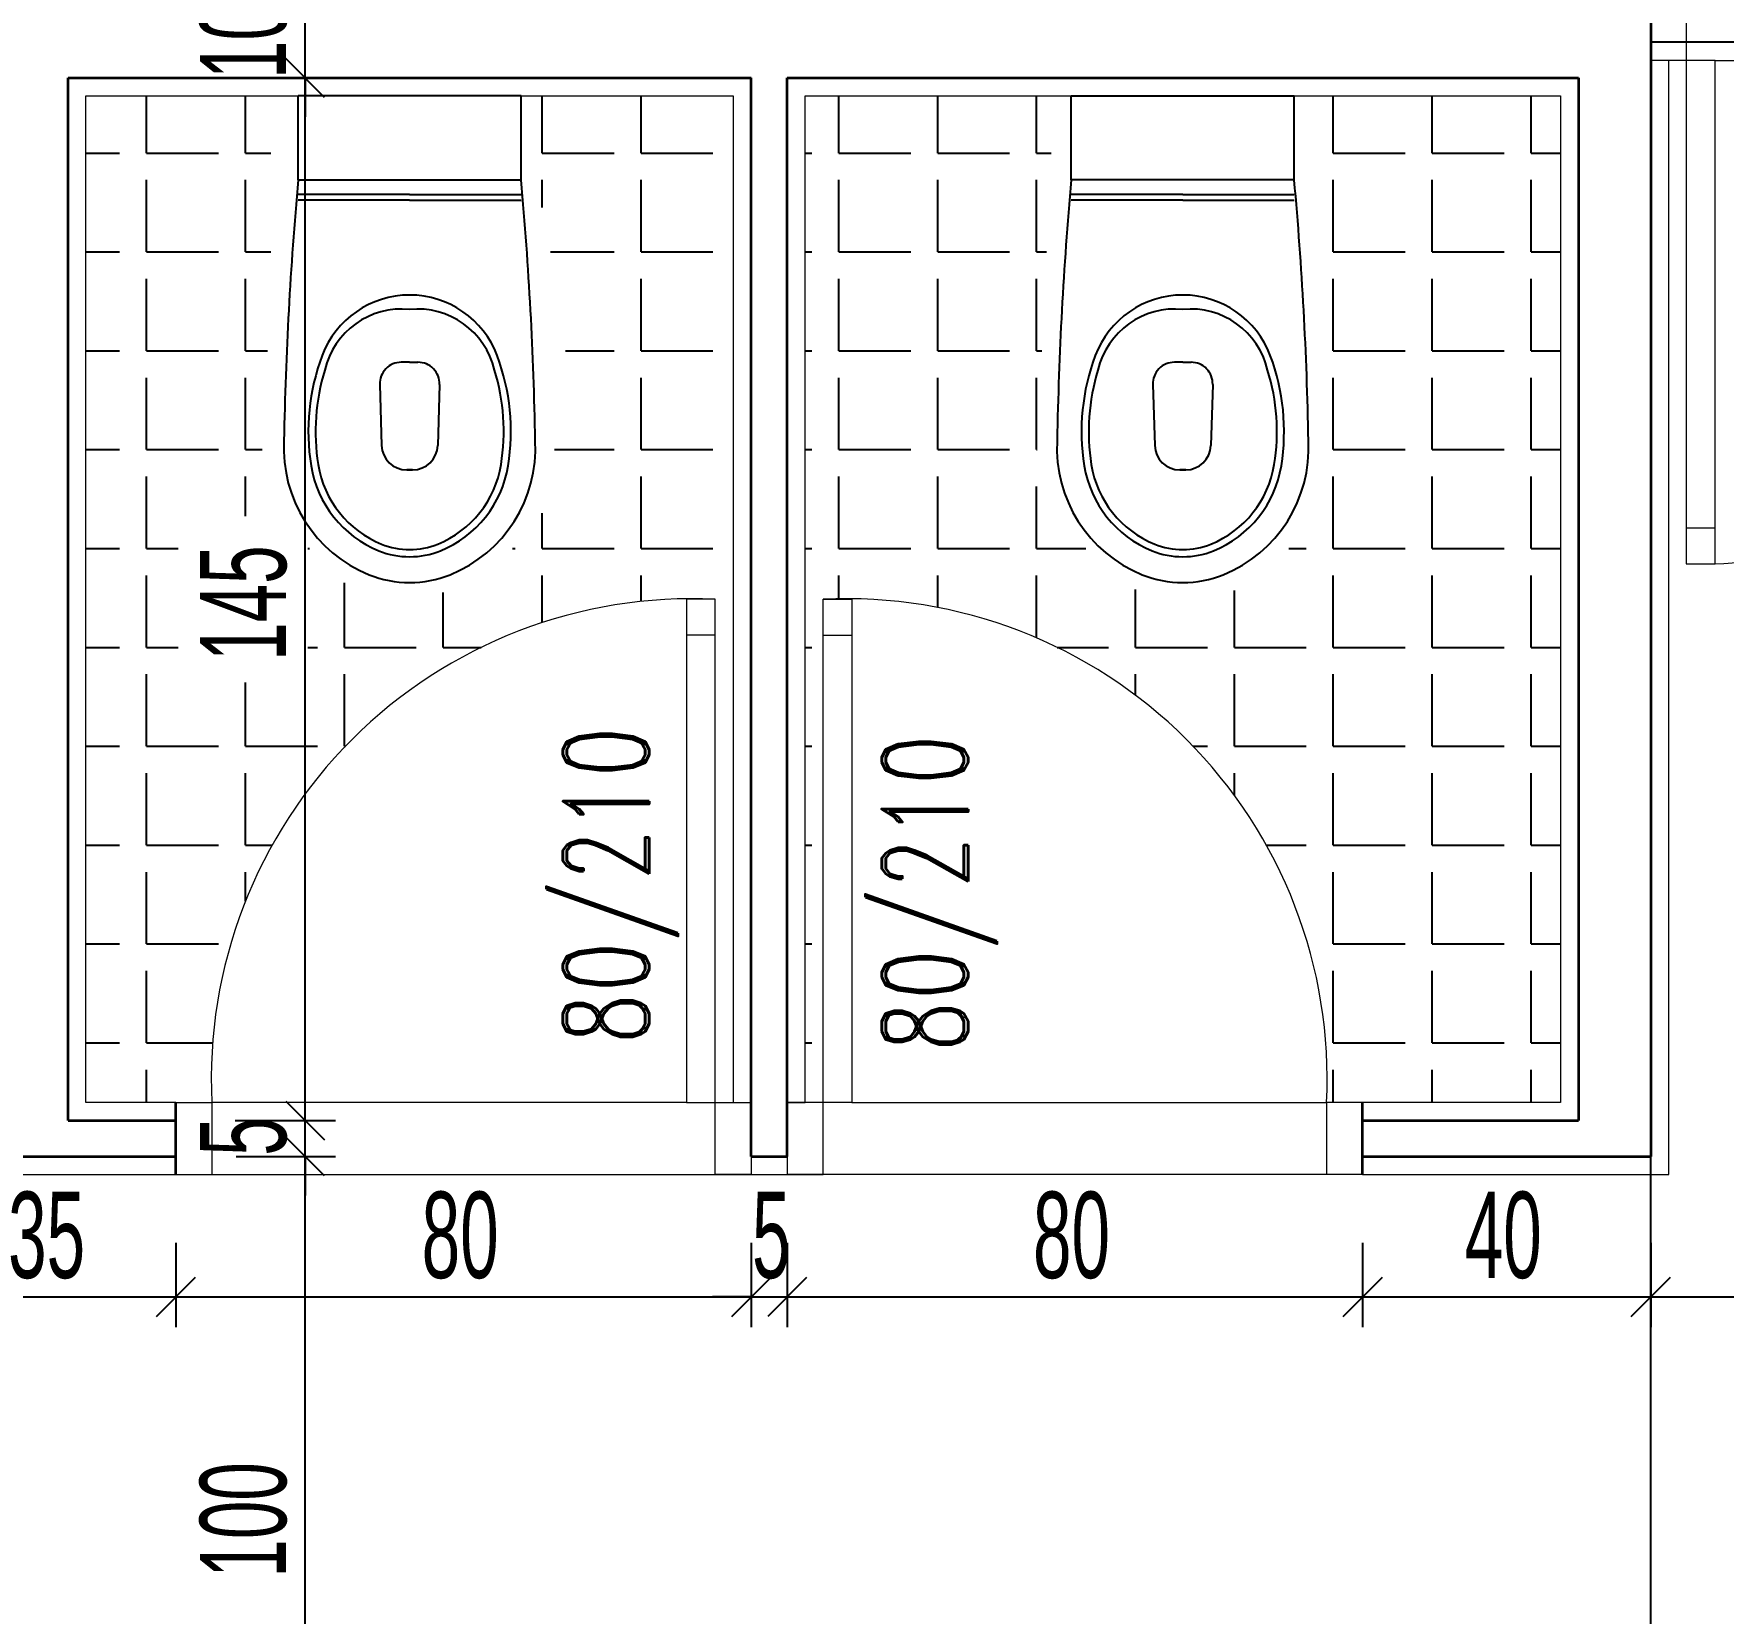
# Model space of a CAD drawing. Header units: inches. Extents: x -7543 to -822, y 102837 to 190349.
# Drawn here: x -836.71905 to -836.69556, y 102836.92614 to 102836.94811 of the extents above; entities that cross this region are included whole.
import ezdxf

# ---------------------------------------------------------------- set-up
doc = ezdxf.new("R2010")
doc.units = ezdxf.units.IN
doc.header["$MEASUREMENT"] = 0
doc.linetypes.add('DASHDOTX2', pattern=[2, 1, -0.5, 0, -0.5])
doc.layers.get('Defpoints').update_dxf_attribs({"lineweight": 25})
for name, color, linetype, lineweight in [('AKS', 1, 'Continuous', 25), ('ICOL', 55, 'Continuous', 25), ('SIVA', 150, 'Continuous', 15), ('TARAMA', 8, 'Continuous', 25)]:
    doc.layers.add(name, color=color, linetype=linetype, lineweight=lineweight)
for name, color, linetype, lineweight, true_color in [('DUVAR', 7, 'Continuous', 35, 0xfc4642), ('KAPI', 7, 'Continuous', 18, 0xffb360), ('TEFRİŞ', 7, 'Continuous', 25, 0x78462c)]:
    doc.layers.add(name, color=color, linetype=linetype, lineweight=lineweight, true_color=true_color)
doc.styles.add('OLCU', font='tromand.shx', dxfattribs={"width": 0.6, "height": 12})
doc.styles.add('st1', font='romandtw.shx', dxfattribs={"width": 0.7, "height": 40})

msp = doc.modelspace()

# ---------------------------------------------------------------- linework, layer by layer
at = {"layer": 'AKS', "linetype": 'DASHDOTX2', "ltscale": 10}
msp.add_line((-836.6965660501544, 102836.7964196347), (-836.6965660501544, 102837.0303757568), dxfattribs=at)
at = {"layer": 'Defpoints'}
msp.add_line((-836.6885718610786, 102836.9479930621), (-836.6965660501544, 102836.9479930621), dxfattribs=at)
at = {"layer": 'Defpoints', "color": 3}
for p, q in [((-836.6885718610786, 102836.9479930621), (-836.6965660501544, 102836.9479930621)), ((-836.6965660501544, 102836.9479930621), (-836.6965660501544, 102836.9324930621)), ((-836.7090718610785, 102836.9474930621), (-836.7185718610785, 102836.9474930621)), ((-836.7185718610785, 102836.9474930621), (-836.7185718610785, 102836.9329930621)), ((-836.7090718610785, 102836.9324930621), (-836.7090718610785, 102836.9474930621)), ((-836.6975718610786, 102836.9474930621), (-836.7085718610786, 102836.9474930621)), ((-836.7085718610786, 102836.9474930621), (-836.7085718610786, 102836.9324930621)), ((-836.6975718610786, 102836.9329930621), (-836.6975718610786, 102836.9474930621)), ((-836.7185718610785, 102836.9329930621), (-836.7170718610786, 102836.9329930621)), ((-836.7170718610786, 102836.9329930621), (-836.7170718610786, 102836.9324930621)), ((-836.7005718610785, 102836.9324930621), (-836.7005718610785, 102836.9329930621)), ((-836.7005718610785, 102836.9329930621), (-836.6975718610786, 102836.9329930621)), ((-836.7185718610785, 102836.9324930621), (-836.7205718610786, 102836.9324930621)), ((-836.7170718610786, 102836.9324930621), (-836.7185718610785, 102836.9324930621)), ((-836.7085718610786, 102836.9324930621), (-836.7090718610785, 102836.9324930621)), ((-836.6965660501544, 102836.9324930621), (-836.7005718610785, 102836.9324930621))]:
    msp.add_line(p, q, dxfattribs=at)
at = {"layer": 'DUVAR'}
for p, q in [((-836.6965660501544, 102836.9659935745), (-836.6965660501544, 102836.9324930621)), ((-836.7185718610785, 102836.9474930621), (-836.7090718610785, 102836.9474930621)), ((-836.7185718610785, 102836.9329930621), (-836.7185718610785, 102836.9474930621)), ((-836.7090718610785, 102836.9324930621), (-836.7090718610785, 102836.9474930621)), ((-836.7085718610786, 102836.9474930621), (-836.6975718610786, 102836.9474930621)), ((-836.7085718610786, 102836.9324930621), (-836.7085718610786, 102836.9474930621)), ((-836.6975718610786, 102836.9474930621), (-836.6975718610786, 102836.9329930621)), ((-836.7170718610786, 102836.9322430621), (-836.7170718610786, 102836.9332430621)), ((-836.7005718610786, 102836.9322430621), (-836.7005718610785, 102836.9332430621)), ((-836.7185718610785, 102836.9329930621), (-836.7170718610786, 102836.9329930621)), ((-836.7005718610785, 102836.9329930621), (-836.6975718610786, 102836.9329930621)), ((-836.7205718610786, 102836.9324930621), (-836.7185718610785, 102836.9324930621)), ((-836.7185718610785, 102836.9324930621), (-836.7170718610786, 102836.9324930621)), ((-836.7090718610785, 102836.9324930621), (-836.7085718610786, 102836.9324930621)), ((-836.7005718610785, 102836.9324930621), (-836.6965660501544, 102836.9324930621))]:
    msp.add_line(p, q, dxfattribs=at)
at = {"layer": 'ICOL'}
for p, q in [((-836.71527480283, 102836.9474930621), (-836.71527480283, 102836.9484930621)), ((-836.71500480283, 102836.9472230621), (-836.71554480283, 102836.9477630621)), ((-836.71500480283, 102836.9472230621), (-836.71554480283, 102836.9477630621)), ((-836.7155469498767, 102836.9474930621), (-836.7148548028299, 102836.9474930621)), ((-836.7155469498767, 102836.9474930621), (-836.7148548028299, 102836.9474930621)), ((-836.71527480283, 102836.9329930621), (-836.71527480283, 102836.9474930621)), ((-836.71527480283, 102836.9474930621), (-836.71527480283, 102836.9469530621)), ((-836.71527480283, 102836.9329930621), (-836.71527480283, 102836.9335330621)), ((-836.71554480283, 102836.9332630621), (-836.71500480283, 102836.9327230621)), ((-836.71554480283, 102836.9332630621), (-836.71500480283, 102836.9327230621)), ((-836.7162476842674, 102836.9329930621), (-836.7148548028299, 102836.9329930621)), ((-836.7162476842674, 102836.9329930621), (-836.7148548028299, 102836.9329930621)), ((-836.71527480283, 102836.9324930621), (-836.71527480283, 102836.9329930621)), ((-836.71500480283, 102836.9322230621), (-836.71554480283, 102836.9327630621)), ((-836.71500480283, 102836.9322230621), (-836.71554480283, 102836.9327630621)), ((-836.7162350693203, 102836.9324930621), (-836.7148548028299, 102836.9324930621)), ((-836.7162350693203, 102836.9324930621), (-836.7148548028299, 102836.9324930621)), ((-836.71527480283, 102836.9224930621), (-836.71527480283, 102836.9324930621)), ((-836.71527480283, 102836.9324930621), (-836.71527480283, 102836.9319530621)), ((-836.7170718610786, 102836.9312930621), (-836.7170718610786, 102836.9301191535)), ((-836.7170718610786, 102836.9312930621), (-836.7170718610786, 102836.9301191535)), ((-836.7090718610785, 102836.9312930621), (-836.7090718610785, 102836.9301191535)), ((-836.7090718610785, 102836.9312930621), (-836.7090718610785, 102836.9301191535)), ((-836.7085718610786, 102836.9312930621), (-836.7085718610786, 102836.9301191535)), ((-836.7085718610786, 102836.9312930621), (-836.7085718610786, 102836.9301191535)), ((-836.7005718610786, 102836.9312930621), (-836.7005718610786, 102836.9301191535)), ((-836.7005718610786, 102836.9312930621), (-836.7005718610786, 102836.9301191535)), ((-836.6965660501544, 102836.9312930621), (-836.6965660501544, 102836.9301191535)), ((-836.6965660501544, 102836.9312930621), (-836.6965660501544, 102836.9301191535)), ((-836.7173418610786, 102836.9302691535), (-836.7168018610786, 102836.9308091535)), ((-836.7168018610786, 102836.9308091535), (-836.7173418610786, 102836.9302691535)), ((-836.7093418610785, 102836.9302691535), (-836.7088018610785, 102836.9308091535)), ((-836.7093418610785, 102836.9302691535), (-836.7088018610785, 102836.9308091535)), ((-836.7083018610786, 102836.9308091535), (-836.7088418610786, 102836.9302691535)), ((-836.7083018610786, 102836.9308091535), (-836.7088418610786, 102836.9302691535)), ((-836.7008418610786, 102836.9302691535), (-836.7003018610785, 102836.9308091535)), ((-836.7003018610785, 102836.9308091535), (-836.7008418610786, 102836.9302691535)), ((-836.6968360501544, 102836.9302691535), (-836.6962960501544, 102836.9308091535)), ((-836.6962960501544, 102836.9308091535), (-836.6968360501544, 102836.9302691535)), ((-836.7205718610786, 102836.9305391535), (-836.7170718610786, 102836.9305391535)), ((-836.7170718610786, 102836.9305391535), (-836.7090718610785, 102836.9305391535)), ((-836.7090718610785, 102836.9305391535), (-836.7096118610785, 102836.9305391535)), ((-836.7090718610785, 102836.9305391535), (-836.7085718610786, 102836.9305391535)), ((-836.7085718610786, 102836.9305391535), (-836.7080318610786, 102836.9305391535)), ((-836.7085718610786, 102836.9305391535), (-836.7005718610786, 102836.9305391535)), ((-836.7005718610786, 102836.9305391535), (-836.6965660501544, 102836.9305391535)), ((-836.6965660501544, 102836.9305391535), (-836.6780718613309, 102836.9305391535))]:
    msp.add_line(p, q, dxfattribs=at)
at = {"layer": 'KAPI'}
for p, q in [((-836.6960718610786, 102836.9492430621), (-836.6960718610786, 102836.9477372512)), ((-836.6956718610786, 102836.9477372512), (-836.6965718610786, 102836.9477372512)), ((-836.6960718610786, 102836.9477372512), (-836.6960718610786, 102836.9407372512)), ((-836.6956718610786, 102836.9407372512), (-836.6956718610786, 102836.9477372512)), ((-836.6956718610786, 102836.9477372512), (-836.6890718610787, 102836.9477372512)), ((-836.6960718610786, 102836.9412372512), (-836.6956718610786, 102836.9412372512)), ((-836.6960718610786, 102836.9407372512), (-836.6956718610786, 102836.9407372512)), ((-836.7095718610785, 102836.9402430621), (-836.7099718610785, 102836.9402430621)), ((-836.7099718610785, 102836.9402430621), (-836.7099718610785, 102836.9332430621)), ((-836.7095718610785, 102836.9332430621), (-836.7095718610785, 102836.9402430621)), ((-836.7080718610786, 102836.9332430621), (-836.7080718610786, 102836.9402430621)), ((-836.7080718610786, 102836.9402430621), (-836.7076718610786, 102836.9402430621)), ((-836.7076718610786, 102836.9402430621), (-836.7076718610786, 102836.9332430621)), ((-836.7095718610785, 102836.9397430621), (-836.7099718610785, 102836.9397430621)), ((-836.7080718610786, 102836.9397430621), (-836.7076718610786, 102836.9397430621)), ((-836.7170718610786, 102836.9332430621), (-836.7165718610786, 102836.9332430621)), ((-836.7099718610785, 102836.9332430621), (-836.7165718610786, 102836.9332430621)), ((-836.7165718610786, 102836.9332430621), (-836.7165718610786, 102836.9322430621)), ((-836.7099718610785, 102836.9332430621), (-836.7090718610785, 102836.9332430621)), ((-836.7095718610785, 102836.9322430621), (-836.7095718610785, 102836.9332430621)), ((-836.7076718610786, 102836.9332430621), (-836.7085718610786, 102836.9332430621)), ((-836.7080718610786, 102836.9322430621), (-836.7080718610786, 102836.9332430621)), ((-836.7076718610786, 102836.9332430621), (-836.7010718610786, 102836.9332430621)), ((-836.7005718610786, 102836.9332430621), (-836.7010718610786, 102836.9332430621)), ((-836.7010718610786, 102836.9332430621), (-836.7010718610786, 102836.9322430621)), ((-836.7170718610786, 102836.9322430621), (-836.7165718610786, 102836.9322430621)), ((-836.7165718610786, 102836.9322430621), (-836.7095718610785, 102836.9322430621)), ((-836.7090718610785, 102836.9322430621), (-836.7095718610785, 102836.9322430621)), ((-836.7095718610785, 102836.9322430621), (-836.7090718610785, 102836.9322430621)), ((-836.7085718610786, 102836.9322430621), (-836.7080718610786, 102836.9322430621)), ((-836.7080718610786, 102836.9322430621), (-836.7085718610786, 102836.9322430621)), ((-836.7010718610786, 102836.9322430621), (-836.7080718610786, 102836.9322430621)), ((-836.7005718610786, 102836.9322430621), (-836.7010718610786, 102836.9322430621))]:
    msp.add_line(p, q, dxfattribs=at)
for centre, radius, start, end in [((-836.6958718610787, 102836.9475372512), 0.006802940540679434, 268.3153156787103, 1.684684365761425), ((-836.709897575232, 102836.9335687763), 0.00668222876519643, 87.20610521375214, 182.7938948998957), ((-836.707746146925, 102836.9335687763), 0.00668222876519643, 357.2061051001044, 92.79389478624785)]:
    msp.add_arc(centre, radius, start, end, dxfattribs=at)
at = {"layer": 'SIVA'}
for p, q in [((-836.6963160501545, 102836.9322430621), (-836.6963160501545, 102836.9477372512)), ((-836.7183218610786, 102836.9332430621), (-836.7183218610786, 102836.9472430621)), ((-836.7183218610786, 102836.9472430621), (-836.7093218610786, 102836.9472430621)), ((-836.7093218610786, 102836.9472430621), (-836.7093218610786, 102836.9332430621)), ((-836.7083218610786, 102836.9332430621), (-836.7083218610786, 102836.9472430621)), ((-836.7083218610786, 102836.9472430621), (-836.6978218610786, 102836.9472430621)), ((-836.6978218610786, 102836.9472430621), (-836.6978218610786, 102836.9332430621)), ((-836.7170718610786, 102836.9332430621), (-836.7183218610786, 102836.9332430621)), ((-836.7093218610786, 102836.9332430621), (-836.7090718610785, 102836.9332430621)), ((-836.7085718610786, 102836.9332430621), (-836.7083218610786, 102836.9332430621)), ((-836.6978218610786, 102836.9332430621), (-836.7005718610785, 102836.9332430621)), ((-836.7090718610785, 102836.9324930621), (-836.7090718610785, 102836.9322430621)), ((-836.7085718610786, 102836.9324930621), (-836.7085718610786, 102836.9322430621)), ((-836.7205718610786, 102836.9322430621), (-836.7185718610785, 102836.9322430621)), ((-836.7185718610785, 102836.9322430621), (-836.7170718610786, 102836.9322430621)), ((-836.7090718610785, 102836.9322430621), (-836.7085718610786, 102836.9322430621)), ((-836.7005718610786, 102836.9322430621), (-836.6963160501545, 102836.9322430621))]:
    msp.add_line(p, q, dxfattribs=at)
at = {"layer": 'TARAMA'}
for p, q in [((-836.7174792291789, 102836.9464494728), (-836.7174792291789, 102836.9472430621)), ((-836.7161042291789, 102836.9464494728), (-836.7161042291789, 102836.9472430621)), ((-836.711979229179, 102836.9464494728), (-836.711979229179, 102836.9472430621)), ((-836.7106042291789, 102836.9464494728), (-836.7106042291789, 102836.9472430621)), ((-836.7078542291789, 102836.9464494728), (-836.7078542291789, 102836.9472430621)), ((-836.706479229179, 102836.9464494728), (-836.706479229179, 102836.9472430621)), ((-836.7051042291789, 102836.9464494728), (-836.7051042291789, 102836.9472430621)), ((-836.700979229179, 102836.9464494728), (-836.700979229179, 102836.9472430621)), ((-836.6996042291789, 102836.9464494728), (-836.6996042291789, 102836.9472430621)), ((-836.6982292291789, 102836.9464494728), (-836.6982292291789, 102836.9472430621)), ((-836.7183218610786, 102836.9464494728), (-836.7178542291789, 102836.9464494728)), ((-836.7174792291789, 102836.9464494728), (-836.716479229179, 102836.9464494728)), ((-836.7161042291789, 102836.9464494728), (-836.7157497706377, 102836.9464494728)), ((-836.711979229179, 102836.9464494728), (-836.710979229179, 102836.9464494728)), ((-836.7106042291789, 102836.9464494728), (-836.7096042291789, 102836.9464494728)), ((-836.7083218610786, 102836.9464494728), (-836.7082292291789, 102836.9464494728)), ((-836.7078542291789, 102836.9464494728), (-836.7068542291789, 102836.9464494728)), ((-836.706479229179, 102836.9464494728), (-836.705479229179, 102836.9464494728)), ((-836.7051042291789, 102836.9464494728), (-836.7049041629034, 102836.9464494728)), ((-836.700979229179, 102836.9464494728), (-836.6999792291789, 102836.9464494728)), ((-836.6996042291789, 102836.9464494728), (-836.698604229179, 102836.9464494728)), ((-836.6982292291789, 102836.9464494728), (-836.6978218610786, 102836.9464494728)), ((-836.7174792291789, 102836.9450744728), (-836.7174792291789, 102836.9460744728)), ((-836.7161042291789, 102836.9450744728), (-836.7161042291789, 102836.9460744728)), ((-836.711979229179, 102836.9456917895), (-836.711979229179, 102836.9460744728)), ((-836.7106042291789, 102836.9450744728), (-836.7106042291789, 102836.9460744728)), ((-836.7078542291789, 102836.9450744728), (-836.7078542291789, 102836.9460744728)), ((-836.706479229179, 102836.9450744728), (-836.706479229179, 102836.9460744728)), ((-836.7051042291789, 102836.9450744728), (-836.7051042291789, 102836.9460744728)), ((-836.700979229179, 102836.9450744728), (-836.700979229179, 102836.9460744728)), ((-836.6996042291789, 102836.9450744728), (-836.6996042291789, 102836.9460744728)), ((-836.6982292291789, 102836.9450744728), (-836.6982292291789, 102836.9460744728)), ((-836.7183218610786, 102836.9450744728), (-836.7178542291789, 102836.9450744728)), ((-836.7174792291789, 102836.9450744728), (-836.716479229179, 102836.9450744728)), ((-836.7161042291789, 102836.9450744728), (-836.7157497706377, 102836.9450744728)), ((-836.7118627786298, 102836.9450744728), (-836.710979229179, 102836.9450744728)), ((-836.7106042291789, 102836.9450744728), (-836.7096042291789, 102836.9450744728)), ((-836.7083218610786, 102836.9450744728), (-836.7082292291789, 102836.9450744728)), ((-836.7078542291789, 102836.9450744728), (-836.7068542291789, 102836.9450744728)), ((-836.706479229179, 102836.9450744728), (-836.705479229179, 102836.9450744728)), ((-836.7051042291789, 102836.9450744728), (-836.7049684524295, 102836.9450744728)), ((-836.700979229179, 102836.9450744728), (-836.6999792291789, 102836.9450744728)), ((-836.6996042291789, 102836.9450744728), (-836.698604229179, 102836.9450744728)), ((-836.6982292291789, 102836.9450744728), (-836.6978218610786, 102836.9450744728)), ((-836.7174792291789, 102836.9436994728), (-836.7174792291789, 102836.9446994728)), ((-836.7161042291789, 102836.9436994728), (-836.7161042291789, 102836.9446994728)), ((-836.7106042291789, 102836.9436994728), (-836.7106042291789, 102836.9446994728)), ((-836.7078542291789, 102836.9436994728), (-836.7078542291789, 102836.9446994728)), ((-836.706479229179, 102836.9436994728), (-836.706479229179, 102836.9446994728)), ((-836.7051042291789, 102836.9436994728), (-836.7051042291789, 102836.9446994728)), ((-836.700979229179, 102836.9436994728), (-836.700979229179, 102836.9446994728)), ((-836.6996042291789, 102836.9436994728), (-836.6996042291789, 102836.9446994728)), ((-836.6982292291789, 102836.9436994728), (-836.6982292291789, 102836.9446994728)), ((-836.7183218610786, 102836.9436994728), (-836.7178542291789, 102836.9436994728)), ((-836.7174792291789, 102836.9436994728), (-836.716479229179, 102836.9436994728)), ((-836.7161042291789, 102836.9436994728), (-836.7157960704112, 102836.9436994728)), ((-836.711656458291, 102836.9436994728), (-836.710979229179, 102836.9436994728)), ((-836.7106042291789, 102836.9436994728), (-836.7096042291789, 102836.9436994728)), ((-836.7083218610786, 102836.9436994728), (-836.7082292291789, 102836.9436994728)), ((-836.7078542291789, 102836.9436994728), (-836.7068542291789, 102836.9436994728)), ((-836.706479229179, 102836.9436994728), (-836.705479229179, 102836.9436994728)), ((-836.7051042291789, 102836.9436994728), (-836.7050327419557, 102836.9436994728)), ((-836.700979229179, 102836.9436994728), (-836.6999792291789, 102836.9436994728)), ((-836.6996042291789, 102836.9436994728), (-836.698604229179, 102836.9436994728)), ((-836.6982292291789, 102836.9436994728), (-836.6978218610786, 102836.9436994728)), ((-836.7174792291789, 102836.9423244728), (-836.7174792291789, 102836.9433244728)), ((-836.7161042291789, 102836.9423244728), (-836.7161042291789, 102836.9433244728)), ((-836.7106042291789, 102836.9423244728), (-836.7106042291789, 102836.9433244728)), ((-836.7078542291789, 102836.9423244728), (-836.7078542291789, 102836.9433244728)), ((-836.706479229179, 102836.9423244728), (-836.706479229179, 102836.9433244728)), ((-836.7051042291789, 102836.9423244728), (-836.7051042291789, 102836.9433244728)), ((-836.700979229179, 102836.9423244728), (-836.700979229179, 102836.9433244728)), ((-836.6996042291789, 102836.9423244728), (-836.6996042291789, 102836.9433244728)), ((-836.6982292291789, 102836.9423244728), (-836.6982292291789, 102836.9433244728)), ((-836.7183218610786, 102836.9423244728), (-836.7178542291789, 102836.9423244728)), ((-836.7174792291789, 102836.9423244728), (-836.716479229179, 102836.9423244728)), ((-836.7161042291789, 102836.9423244728), (-836.7158720228047, 102836.9423244728)), ((-836.7118059809973, 102836.9423244728), (-836.710979229179, 102836.9423244728)), ((-836.7106042291789, 102836.9423244728), (-836.7096042291789, 102836.9423244728)), ((-836.7083218610786, 102836.9423244728), (-836.7082292291789, 102836.9423244728)), ((-836.7078542291789, 102836.9423244728), (-836.7068542291789, 102836.9423244728)), ((-836.706479229179, 102836.9423244728), (-836.705479229179, 102836.9423244728)), ((-836.7051042291789, 102836.9423244728), (-836.705097031482, 102836.9423244728)), ((-836.700979229179, 102836.9423244728), (-836.6999792291789, 102836.9423244728)), ((-836.6996042291789, 102836.9423244728), (-836.698604229179, 102836.9423244728)), ((-836.6982292291789, 102836.9423244728), (-836.6978218610786, 102836.9423244728)), ((-836.7174792291789, 102836.9409494728), (-836.7174792291789, 102836.9419494728)), ((-836.7161042291789, 102836.941400205), (-836.7161042291789, 102836.9419494728)), ((-836.7106042291789, 102836.9409494728), (-836.7106042291789, 102836.9419494728)), ((-836.7078542291789, 102836.9409494728), (-836.7078542291789, 102836.9419494728)), ((-836.706479229179, 102836.9409494728), (-836.706479229179, 102836.9419494728)), ((-836.700979229179, 102836.9409494728), (-836.700979229179, 102836.9419494728)), ((-836.6996042291789, 102836.9409494728), (-836.6996042291789, 102836.9419494728)), ((-836.6982292291789, 102836.9409494728), (-836.6982292291789, 102836.9419494728)), ((-836.7051042291789, 102836.9409494728), (-836.7051042291789, 102836.9418116314)), ((-836.711979229179, 102836.9409494728), (-836.711979229179, 102836.9414384478)), ((-836.7183218610786, 102836.9409494728), (-836.7178542291789, 102836.9409494728)), ((-836.7174792291789, 102836.9409494728), (-836.71703880283, 102836.9409494728)), ((-836.71523880283, 102836.9409494728), (-836.7152150338683, 102836.9409494728)), ((-836.7123907820735, 102836.9409494728), (-836.7123542291789, 102836.9409494728)), ((-836.711979229179, 102836.9409494728), (-836.710979229179, 102836.9409494728)), ((-836.7106042291789, 102836.9409494728), (-836.7096042291789, 102836.9409494728)), ((-836.7083218610786, 102836.9409494728), (-836.7082292291789, 102836.9409494728)), ((-836.7078542291789, 102836.9409494728), (-836.7068542291789, 102836.9409494728)), ((-836.706479229179, 102836.9409494728), (-836.705479229179, 102836.9409494728)), ((-836.7051042291789, 102836.9409494728), (-836.7044217584695, 102836.9409494728)), ((-836.7015963849335, 102836.9409494728), (-836.701354229179, 102836.9409494728)), ((-836.700979229179, 102836.9409494728), (-836.6999792291789, 102836.9409494728)), ((-836.6996042291789, 102836.9409494728), (-836.698604229179, 102836.9409494728)), ((-836.6982292291789, 102836.9409494728), (-836.6978218610786, 102836.9409494728)), ((-836.7174792291789, 102836.9395744728), (-836.7174792291789, 102836.9405744728)), ((-836.7147292291789, 102836.9395744728), (-836.7147292291789, 102836.9404731198)), ((-836.711979229179, 102836.9399184927), (-836.711979229179, 102836.9405744728)), ((-836.7106042291789, 102836.9402135352), (-836.7106042291789, 102836.9405744728)), ((-836.7078542291789, 102836.9402501309), (-836.7078542291789, 102836.9405744728)), ((-836.706479229179, 102836.9401298052), (-836.706479229179, 102836.9405744728)), ((-836.7051042291789, 102836.9397065651), (-836.7051042291789, 102836.9405744728)), ((-836.700979229179, 102836.9395744728), (-836.700979229179, 102836.9405744728)), ((-836.6996042291789, 102836.9395744728), (-836.6996042291789, 102836.9405744728)), ((-836.6982292291789, 102836.9395744728), (-836.6982292291789, 102836.9405744728)), ((-836.7133542291789, 102836.9395744728), (-836.7133542291789, 102836.9403360997)), ((-836.7037292291789, 102836.9395744728), (-836.7037292291789, 102836.9403773474)), ((-836.7023542291789, 102836.9395744728), (-836.7023542291789, 102836.9403635054)), ((-836.7183218610786, 102836.9395744728), (-836.7178542291789, 102836.9395744728)), ((-836.7174792291789, 102836.9395744728), (-836.71703880283, 102836.9395744728)), ((-836.71523880283, 102836.9395744728), (-836.7151042291789, 102836.9395744728)), ((-836.7147292291789, 102836.9395744728), (-836.713729229179, 102836.9395744728)), ((-836.7133542291789, 102836.9395744728), (-836.712827385829, 102836.9395744728)), ((-836.7083218610786, 102836.9395744728), (-836.7082292291789, 102836.9395744728)), ((-836.7048163363281, 102836.9395744728), (-836.7041042291789, 102836.9395744728)), ((-836.7037292291789, 102836.9395744728), (-836.7027292291789, 102836.9395744728)), ((-836.7023542291789, 102836.9395744728), (-836.701354229179, 102836.9395744728)), ((-836.700979229179, 102836.9395744728), (-836.6999792291789, 102836.9395744728)), ((-836.6996042291789, 102836.9395744728), (-836.698604229179, 102836.9395744728)), ((-836.6982292291789, 102836.9395744728), (-836.6978218610786, 102836.9395744728)), ((-836.7174792291789, 102836.9381994728), (-836.7174792291789, 102836.9391994728)), ((-836.7161042291789, 102836.9381994728), (-836.7161042291789, 102836.9390859193)), ((-836.7147292291789, 102836.9381994728), (-836.7147292291789, 102836.9391994728)), ((-836.7037292291789, 102836.9389088655), (-836.7037292291789, 102836.9391994728)), ((-836.7023542291789, 102836.9381994728), (-836.7023542291789, 102836.9391994728)), ((-836.700979229179, 102836.9381994728), (-836.700979229179, 102836.9391994728)), ((-836.6996042291789, 102836.9381994728), (-836.6996042291789, 102836.9391994728)), ((-836.6982292291789, 102836.9381994728), (-836.6982292291789, 102836.9391994728)), ((-836.7183218610786, 102836.9381994728), (-836.7178542291789, 102836.9381994728)), ((-836.7174792291789, 102836.9381994728), (-836.716479229179, 102836.9381994728)), ((-836.7161042291789, 102836.9381994728), (-836.7151042291789, 102836.9381994728)), ((-836.7147292291789, 102836.9381994728), (-836.71471512966, 102836.9381994728)), ((-836.7083218610786, 102836.9381994728), (-836.7082292291789, 102836.9381994728)), ((-836.7029285924972, 102836.9381994728), (-836.7027292291789, 102836.9381994728)), ((-836.7023542291789, 102836.9381994728), (-836.701354229179, 102836.9381994728)), ((-836.700979229179, 102836.9381994728), (-836.6999792291789, 102836.9381994728)), ((-836.6996042291789, 102836.9381994728), (-836.698604229179, 102836.9381994728)), ((-836.6982292291789, 102836.9381994728), (-836.6978218610786, 102836.9381994728)), ((-836.7174792291789, 102836.9368244728), (-836.7174792291789, 102836.9378244728)), ((-836.7161042291789, 102836.9368244728), (-836.7161042291789, 102836.9378244728)), ((-836.7023542291789, 102836.9375158517), (-836.7023542291789, 102836.9378244728)), ((-836.700979229179, 102836.9368244728), (-836.700979229179, 102836.9378244728)), ((-836.6996042291789, 102836.9368244728), (-836.6996042291789, 102836.9378244728)), ((-836.6982292291789, 102836.9368244728), (-836.6982292291789, 102836.9378244728)), ((-836.7183218610786, 102836.9368244728), (-836.7178542291789, 102836.9368244728)), ((-836.7174792291789, 102836.9368244728), (-836.716479229179, 102836.9368244728)), ((-836.7161042291789, 102836.9368244728), (-836.715733037613, 102836.9368244728)), ((-836.7083218610786, 102836.9368244728), (-836.7082292291789, 102836.9368244728)), ((-836.7019106845443, 102836.9368244728), (-836.701354229179, 102836.9368244728)), ((-836.700979229179, 102836.9368244728), (-836.6999792291789, 102836.9368244728)), ((-836.6996042291789, 102836.9368244728), (-836.698604229179, 102836.9368244728)), ((-836.6982292291789, 102836.9368244728), (-836.6978218610786, 102836.9368244728)), ((-836.7174792291789, 102836.9354494728), (-836.7174792291789, 102836.9364494728)), ((-836.7161042291789, 102836.9360445848), (-836.7161042291789, 102836.9364494728)), ((-836.700979229179, 102836.9354494728), (-836.700979229179, 102836.9364494728)), ((-836.6996042291789, 102836.9354494728), (-836.6996042291789, 102836.9364494728)), ((-836.6982292291789, 102836.9354494728), (-836.6982292291789, 102836.9364494728)), ((-836.7183218610786, 102836.9354494728), (-836.7178542291789, 102836.9354494728)), ((-836.7174792291789, 102836.9354494728), (-836.716479229179, 102836.9354494728)), ((-836.7083218610786, 102836.9354494728), (-836.7082292291789, 102836.9354494728)), ((-836.700979229179, 102836.9354494728), (-836.6999792291789, 102836.9354494728)), ((-836.6996042291789, 102836.9354494728), (-836.698604229179, 102836.9354494728)), ((-836.6982292291789, 102836.9354494728), (-836.6978218610786, 102836.9354494728)), ((-836.7174792291789, 102836.9340744728), (-836.7174792291789, 102836.9350744728)), ((-836.700979229179, 102836.9340744728), (-836.700979229179, 102836.9350744728)), ((-836.6996042291789, 102836.9340744728), (-836.6996042291789, 102836.9350744728)), ((-836.6982292291789, 102836.9340744728), (-836.6982292291789, 102836.9350744728)), ((-836.7183218610786, 102836.9340744728), (-836.7178542291789, 102836.9340744728)), ((-836.7174792291789, 102836.9340744728), (-836.7165606415128, 102836.9340744728)), ((-836.7083218610786, 102836.9340744728), (-836.7082292291789, 102836.9340744728)), ((-836.700979229179, 102836.9340744728), (-836.6999792291789, 102836.9340744728)), ((-836.6996042291789, 102836.9340744728), (-836.698604229179, 102836.9340744728)), ((-836.6982292291789, 102836.9340744728), (-836.6978218610786, 102836.9340744728)), ((-836.7174792291789, 102836.9332430621), (-836.7174792291789, 102836.9336994728)), ((-836.700979229179, 102836.9332430621), (-836.700979229179, 102836.9336994728)), ((-836.6996042291789, 102836.9332430621), (-836.6996042291789, 102836.9336994728)), ((-836.6982292291789, 102836.9332430621), (-836.6982292291789, 102836.9336994728))]:
    msp.add_line(p, q, dxfattribs=at)
at = {"layer": 'TEFRİŞ'}
for p, q in [((-836.7122718610785, 102836.9472430621), (-836.7153718610786, 102836.9472430621)), ((-836.7153718610787, 102836.9460744149), (-836.7153718610786, 102836.9472430621)), ((-836.7122718610786, 102836.9460744149), (-836.7122718610785, 102836.9472430621)), ((-836.7046218610786, 102836.9472430621), (-836.7015218610786, 102836.9472430621)), ((-836.7046218610785, 102836.9460744149), (-836.7046218610786, 102836.9472430621)), ((-836.7015218610785, 102836.9460744149), (-836.7015218610786, 102836.9472430621)), ((-836.7153718610787, 102836.9460744149), (-836.7122718610786, 102836.9460744149)), ((-836.7138218610787, 102836.9458744149), (-836.7153718610787, 102836.9458744149)), ((-836.7138218610787, 102836.9458744149), (-836.7122718610786, 102836.9458744149)), ((-836.7015218610785, 102836.9460744149), (-836.7046218610785, 102836.9460744149)), ((-836.7030718610785, 102836.9458744149), (-836.7046218610785, 102836.9458744149)), ((-836.7030718610785, 102836.9458744149), (-836.7015218610785, 102836.9458744149)), ((-836.7138218610787, 102836.9457944149), (-836.7153718610787, 102836.9457944149)), ((-836.7138218610787, 102836.9457944149), (-836.7122718610788, 102836.9457944149)), ((-836.7030718610785, 102836.9457944149), (-836.7046218610785, 102836.9457944149)), ((-836.7030718610785, 102836.9457944149), (-836.7015218610785, 102836.9457944149)), ((-836.7138218610789, 102836.9435399092), (-836.71393779614, 102836.9435399092)), ((-836.7138218610789, 102836.9435399092), (-836.7137059260177, 102836.9435399092)), ((-836.7030718610783, 102836.9435399092), (-836.7031877961394, 102836.9435399092)), ((-836.7030718610783, 102836.9435399092), (-836.7029559260171, 102836.9435399092)), ((-836.7142376630088, 102836.9432309727), (-836.7142123799972, 102836.9423825939)), ((-836.7134060591491, 102836.9432309727), (-836.7134313421608, 102836.9423825939)), ((-836.7034876630081, 102836.9432309727), (-836.7034623799964, 102836.9423825939)), ((-836.7026560591485, 102836.9432309727), (-836.7026813421601, 102836.9423825939)), ((-836.713862535317, 102836.9420430198), (-836.7138218610789, 102836.9420430198)), ((-836.7138218610789, 102836.9420430198), (-836.713862535317, 102836.9420430198)), ((-836.7138218610789, 102836.9420430198), (-836.7137811868411, 102836.9420430198)), ((-836.7137811868411, 102836.9420430198), (-836.7138218610789, 102836.9420430198)), ((-836.7030718610781, 102836.9420430198), (-836.7031125353162, 102836.9420430198)), ((-836.7031125353162, 102836.9420430198), (-836.7030718610781, 102836.9420430198)), ((-836.7030311868402, 102836.9420430198), (-836.7030718610781, 102836.9420430198)), ((-836.7030718610781, 102836.9420430198), (-836.7030311868402, 102836.9420430198))]:
    msp.add_line(p, q, dxfattribs=at)
for centre, radius, start, end in [((-836.6655771651082, 102836.9415480198), 0.05000000000000052, 174.8060224223766, 178.9681825401925), ((-836.7620665570499, 102836.9415480198), 0.05000000000000037, 1.031817459807476, 5.193977577623374), ((-836.6548271651072, 102836.9415480198), 0.05000000000000037, 174.8060224223766, 178.9681825401925), ((-836.751316557049, 102836.9415480198), 0.05000000000000052, 1.031817459807476, 5.193977577623374), ((-836.7138218610789, 102836.9431744149), 0.0013, 89.99999999674311, 159.42008833534), ((-836.7138218610789, 102836.9431744149), 0.001300000000000352, 20.57991166452261, 89.99999999674311), ((-836.7030718610782, 102836.9431744149), 0.001300000000000352, 90.00000000325691, 159.4200883354774), ((-836.7030718610782, 102836.9431744149), 0.0013, 20.57991166465998, 90.00000000325691), ((-836.7139307768514, 102836.9431798203), 0.00109999999999996, 84.31758542918514, 166.8067442496812), ((-836.7137129453064, 102836.9431798203), 0.001100000000000198, 13.19325575028907, 95.68241456115703), ((-836.7031807768508, 102836.9431798203), 0.001100000000000198, 84.31758543884297, 166.8067442497109), ((-836.7029629453058, 102836.9431798203), 0.00109999999999996, 13.1932557503188, 95.68241457081486), ((-836.712230350255, 102836.9425768421), 0.002999999999999994, 159.42008833534, 189.1280786882844), ((-836.71393779614, 102836.9432399092), 0.0003, 89.99999999674311, 181.7069985589078), ((-836.7137059260178, 102836.9432399092), 0.0003000000000000589, 358.2930014410923, 89.99999999674311), ((-836.7154133719029, 102836.9425768421), 0.003000000000000135, 350.8719213116948, 20.57991166452261), ((-836.7014803502543, 102836.9425768421), 0.003000000000000135, 159.4200883354774, 189.1280786883051), ((-836.7031877961394, 102836.9432399092), 0.0003000000000000589, 90.00000000325691, 181.7069985589078), ((-836.7029559260171, 102836.9432399092), 0.0003, 358.2930014410923, 90.00000000325691), ((-836.7046633719021, 102836.9425768421), 0.002999999999999994, 350.8719213117155, 20.57991166465998), ((-836.712230350255, 102836.9425768421), 0.00290000000000019, 162.8726878949013, 189.1280786882844), ((-836.7154133719029, 102836.9425768421), 0.002900000000000113, 350.8719213116948, 17.12731210502196), ((-836.7014803502543, 102836.9425768421), 0.002900000000000113, 162.872687894978, 189.1280786883051), ((-836.7046633719021, 102836.9425768421), 0.00290000000000019, 350.8719213117155, 17.1273121050987), ((-836.713671861079, 102836.9423452249), 0.001900000000000194, 176.8871025153431, 247.9756871809164), ((-836.713862535317, 102836.9423930198), 0.0003500000000003681, 181.7069985589078, 269.9999999967431), ((-836.713781186841, 102836.9423930198), 0.0003500000000000001, 269.9999999967431, 358.2930014410923), ((-836.713971861079, 102836.9423452249), 0.001900000000000161, 292.0243128107639, 3.112897484656834), ((-836.7029218610783, 102836.9423452249), 0.001900000000000161, 176.8871025153431, 247.9756871892361), ((-836.7031125353162, 102836.9423930198), 0.0003500000000000001, 181.7069985589078, 270.0000000032569), ((-836.7030311868402, 102836.9423930198), 0.0003500000000003681, 270.0000000032569, 358.2930014410923), ((-836.7032218610782, 102836.9423452249), 0.001900000000000194, 292.0243128190835, 3.112897484656834), ((-836.713671861079, 102836.9423452249), 0.001440000000000007, 189.1280786882844, 247.9756871809164), ((-836.713971861079, 102836.9423452249), 0.001440000000000118, 292.0243128107639, 350.8719213116948), ((-836.7029218610783, 102836.9423452249), 0.001440000000000118, 189.1280786883051, 247.9756871892361), ((-836.7032218610782, 102836.9423452249), 0.001440000000000007, 292.0243128190835, 350.8719213117155), ((-836.713671861079, 102836.9423452249), 0.001540000000000028, 189.1280786882844, 247.9756871809164), ((-836.713971861079, 102836.9423452249), 0.00154000000000013, 292.0243128107639, 350.8719213116948), ((-836.7029218610783, 102836.9423452249), 0.00154000000000013, 189.1280786883051, 247.9756871892361), ((-836.7032218610782, 102836.9423452249), 0.001540000000000028, 292.0243128190835, 350.8719213117155), ((-836.713821861079, 102836.9419744149), 0.0010399999999998, 247.9756871809164, 269.9999999967431), ((-836.713821861079, 102836.9419744149), 0.001039999999999418, 269.9999999967431, 292.0243128107639), ((-836.7030718610781, 102836.9419744149), 0.001039999999999418, 247.9756871892361, 270.0000000032569), ((-836.7030718610781, 102836.9419744149), 0.0010399999999998, 270.0000000032569, 292.0243128190835), ((-836.713821861079, 102836.9419744149), 0.001140000000000016, 247.9756871809164, 269.9999999967431), ((-836.713821861079, 102836.9419744149), 0.001139999999999418, 269.9999999967431, 292.0243128107639), ((-836.7030718610781, 102836.9419744149), 0.001139999999999418, 247.9756871892361, 270.0000000032569), ((-836.7030718610781, 102836.9419744149), 0.001140000000000016, 270.0000000032569, 292.0243128190835), ((-836.713821861079, 102836.9419744149), 0.001499999999999843, 247.9756871809164, 269.9999999967431), ((-836.713821861079, 102836.9419744149), 0.0015, 269.9999999967431, 292.0243128107639), ((-836.7030718610781, 102836.9419744149), 0.0015, 247.9756871892361, 270.0000000032569), ((-836.7030718610781, 102836.9419744149), 0.001499999999999843, 270.0000000032569, 292.0243128190835)]:
    msp.add_arc(centre, radius, start, end, dxfattribs=at)

# ---------------------------------------------------------------- texts
at = {"layer": 'ICOL', "style": 'OLCU', "width": 0.6}
for s, p in [('10', (-836.71553880283, 102836.9474787764)), ('145', (-836.71553880283, 102836.9393859193)), ('5', (-836.71553880283, 102836.9325030621)), ('100', (-836.71553880283, 102836.9266359193))]:
    msp.add_text(s, height=0.0012, rotation=90, dxfattribs=at).set_placement(p)
for s, p in [('35', (-836.7194047182214, 102836.9308031535)), ('80', (-836.7136547182214, 102836.9308031535)), ('80', (-836.7051547182215, 102836.9308031535)), ('40', (-836.6991518127594, 102836.9308031535)), ('5', (-836.7090618610786, 102836.9308031535))]:
    msp.add_text(s, height=0.0012, dxfattribs=at).set_placement(p)
at = {"layer": 'KAPI', "style": 'st1', "width": 0.7}
for p in [(-836.7104914917732, 102836.9340495439), (-836.7060570786535, 102836.9339417602)]:
    msp.add_text('80/210', height=0.0012, rotation=90, dxfattribs=at).set_placement(p)

doc.saveas('drawing.dxf')
